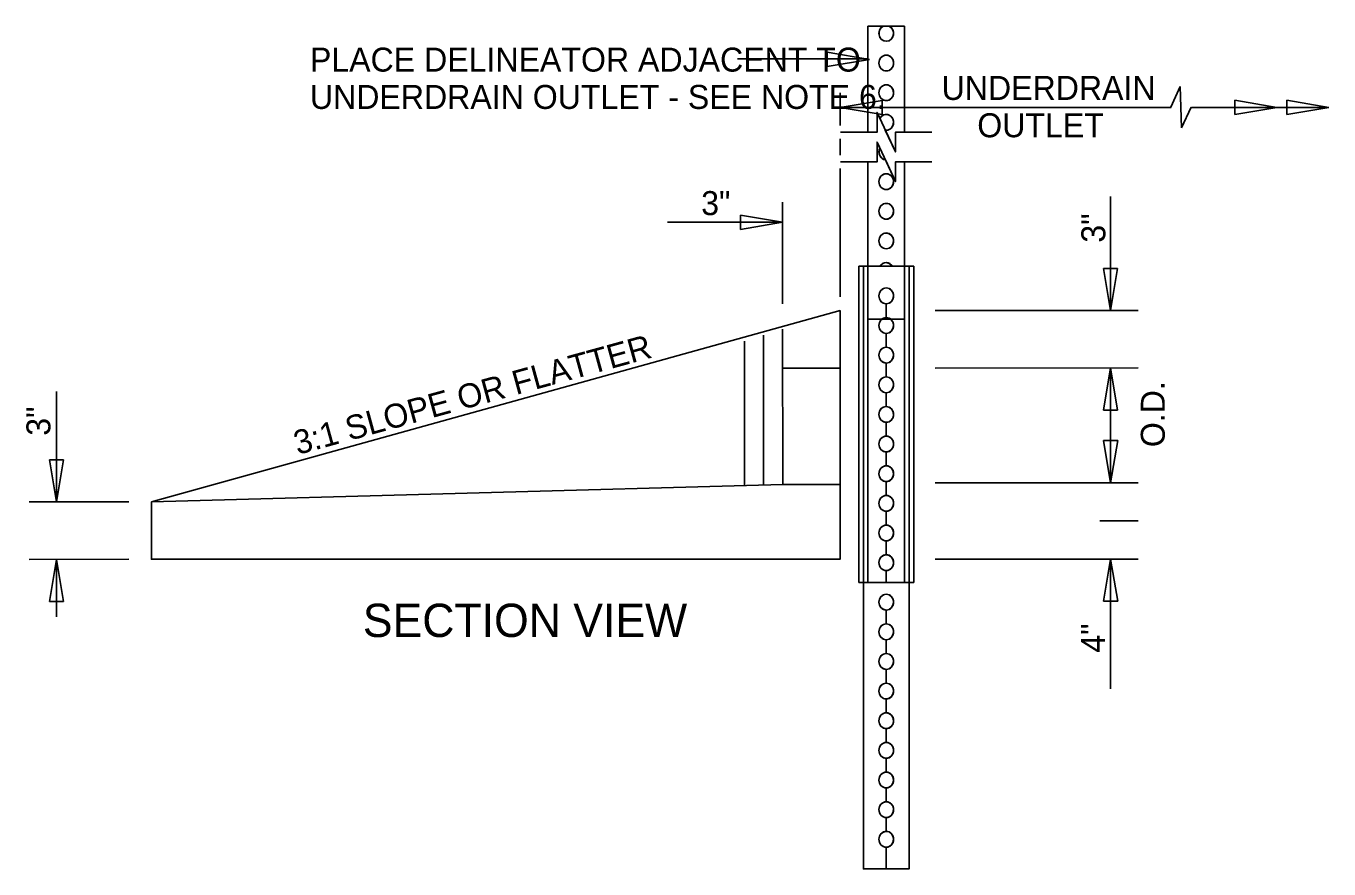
# Model space of a CAD drawing. Extents: x 1.3 to 16.3, y 0.6 to 10.4.
# Drawn here: x 1.597 to 6.484, y 7.231 to 10.393 of the extents above; entities that cross this region are included whole.
import ezdxf

# ---------------------------------------------------------------- set-up
doc = ezdxf.new("R2010")
doc.units = 0
for name, color, linetype in [('SD_P_Dimension Lines', 7, 'Continuous'), ('SD_P_Dimension Text', 7, 'Continuous'), ('SD_P_Prop Hidden Lines', 7, 'Continuous'), ('SD_P_Prop Object Lines', 7, 'Continuous'), ('SD_P_Shading', 7, 'Continuous'), ('SD_P_Subtitles', 7, 'Continuous')]:
    doc.layers.add(name, color=color, linetype=linetype)

msp = doc.modelspace()

# ---------------------------------------------------------------- linework, layer by layer
at = {"layer": 'SD_P_Dimension Lines'}
for p, q in [((4.7549, 10.2696), (4.2658, 10.2695)), ((4.6022, 10.2946), (4.6021, 10.2414)), ((4.6021, 10.2414), (4.7604, 10.2677)), ((4.7604, 10.2677), (4.6022, 10.2946)), ((5.891, 10.0885), (5.9263, 10.1659)), ((5.9263, 10.1659), (5.9306, 10.011)), ((4.65, 10.0196), (4.65, 10.142)), ((4.8083, 10.1142), (4.65, 10.0876)), ((4.65, 10.0876), (5.8926, 10.0879)), ((4.65, 10.0876), (4.8083, 10.061)), ((4.8083, 10.061), (4.8083, 10.1142)), ((5.9306, 10.011), (5.9668, 10.0885)), ((5.9687, 10.0877), (6.4839, 10.0878)), ((6.2888, 10.0878), (6.1306, 10.1144)), ((6.1306, 10.1144), (6.1306, 10.0612)), ((6.1306, 10.0612), (6.2888, 10.0878)), ((6.4839, 10.0879), (6.3256, 10.1144)), ((6.3256, 10.1144), (6.3256, 10.0613)), ((6.3256, 10.0613), (6.4839, 10.0879)), ((4.65, 9.9084), (4.65, 9.9696)), ((4.6501, 9.377), (4.65, 9.8584)), ((4.4349, 9.3504), (4.4348, 9.7321)), ((5.6647, 9.7537), (5.6648, 9.3254)), ((4.4347, 9.6569), (4.2765, 9.6835)), ((4.2765, 9.6835), (4.2765, 9.6303)), ((4.0035, 9.6568), (4.4347, 9.6569)), ((4.2765, 9.6303), (4.4347, 9.6569)), ((5.6382, 9.4836), (5.6648, 9.3254)), ((5.6914, 9.4836), (5.6382, 9.4836)), ((5.6648, 9.3254), (5.6914, 9.4836)), ((5.0063, 9.3252), (5.7681, 9.3254)), ((5.0063, 9.11), (5.7681, 9.1102)), ((5.6648, 9.1101), (5.6382, 8.9519)), ((5.6648, 9.1101), (5.6649, 8.6797)), ((5.6914, 8.9519), (5.6648, 9.1101)), ((1.7113, 9.0215), (1.7114, 8.6074)), ((5.6382, 8.9519), (5.6914, 8.9519)), ((5.6384, 8.8379), (5.6649, 8.6797)), ((5.6915, 8.8379), (5.6384, 8.8379)), ((5.6649, 8.6797), (5.6915, 8.8379)), ((1.6849, 8.7657), (1.7115, 8.6075)), ((1.738, 8.7657), (1.6849, 8.7657)), ((1.7115, 8.6075), (1.738, 8.7657)), ((5.0063, 8.6795), (5.7682, 8.6797)), ((1.6081, 8.6074), (1.9826, 8.6075)), ((5.7682, 8.5363), (5.6249, 8.5363)), ((1.6082, 8.3922), (1.9827, 8.3923)), ((1.7114, 8.3922), (1.6849, 8.2339)), ((1.738, 8.234), (1.7114, 8.3922)), ((1.7115, 8.3922), (1.7115, 8.177)), ((5.0063, 8.3929), (5.7683, 8.393)), ((5.6649, 8.3929), (5.6383, 8.2347)), ((5.6915, 8.2347), (5.6649, 8.3929)), ((5.665, 8.393), (5.6651, 7.9063)), ((1.6849, 8.2339), (1.738, 8.234)), ((5.6383, 8.2347), (5.6915, 8.2347))]:
    msp.add_line(p, q, dxfattribs=at)
at = {"layer": 'SD_P_Prop Hidden Lines'}
for p, q in [((4.7378, 8.3057), (4.7378, 9.492)), ((4.7549, 9.492), (4.7549, 8.3057)), ((4.892, 8.3057), (4.892, 9.492)), ((4.9091, 9.492), (4.9091, 8.3057)), ((4.7549, 9.2934), (4.892, 9.2934)), ((4.435, 8.6735), (4.4349, 9.2564)), ((4.2916, 8.6695), (4.2915, 9.2106)), ((4.3633, 8.6715), (4.3632, 9.2335)), ((4.435, 9.1099), (4.6502, 9.11)), ((2.0675, 8.6075), (4.435, 8.6735)), ((4.435, 8.6735), (4.6503, 8.6735))]:
    msp.add_line(p, q, dxfattribs=at)
at = {"layer": 'SD_P_Prop Object Lines'}
for p, q in [((4.7549, 10.393), (4.7549, 9.9946)), ((4.7549, 10.393), (4.892, 10.393)), ((4.8334, 10.393), (4.8135, 10.393)), ((4.892, 9.9946), (4.892, 10.393)), ((4.7892, 9.9946), (4.7892, 10.0688)), ((4.7892, 10.0688), (4.8577, 9.9205)), ((4.6521, 9.9946), (4.7892, 9.9946)), ((4.8577, 9.9205), (4.8577, 9.9946)), ((4.8577, 9.9946), (4.9948, 9.9946)), ((4.7892, 9.9576), (4.8577, 9.8093)), ((4.7892, 9.8834), (4.7892, 9.9576)), ((4.6521, 9.8834), (4.7892, 9.8834)), ((4.7549, 9.8834), (4.7549, 9.492)), ((4.8577, 9.8093), (4.8577, 9.8834)), ((4.8577, 9.8834), (4.9948, 9.8834)), ((4.892, 9.492), (4.892, 9.8834)), ((4.7207, 9.492), (4.9263, 9.492)), ((4.7207, 9.492), (4.7207, 8.3057)), ((4.8006, 9.492), (4.8463, 9.492)), ((4.9263, 9.492), (4.9263, 8.3057)), ((4.6501, 9.3252), (2.0675, 8.6075)), ((4.6503, 8.3928), (4.6501, 9.3252)), ((2.0675, 8.3923), (2.0675, 8.6075)), ((2.0675, 8.3923), (4.6503, 8.3928)), ((4.7207, 8.3057), (4.9263, 8.3057)), ((4.7378, 7.2306), (4.7378, 8.3057)), ((4.9091, 7.2306), (4.9091, 8.3057)), ((4.7378, 7.2306), (4.9091, 7.2306))]:
    msp.add_line(p, q, dxfattribs=at)
for centre, start_param, end_param in [((4.8235, 10.3654), 0.370546, 5.912639), ((4.8235, 10.0317), 3.01204, 7.334836), ((4.8235, 9.9205), 1.05165, 3.017238), ((4.8235, 9.9205), 1.05165, 3.017238), ((4.8235, 9.4756), 5.296933, 7.269438)]:
    msp.add_ellipse(centre, major_axis=(0, 0.0297), ratio=0.924317, start_param=start_param, end_param=end_param, dxfattribs=at)
for centre in [(4.8235, 10.2541), (4.8235, 10.1429), (4.8235, 9.8093), (4.8235, 9.6981), (4.8235, 9.5869), (4.8235, 9.3808), (4.8235, 9.2696), (4.8235, 9.1584), (4.8235, 9.0471), (4.8235, 8.9359), (4.8235, 8.8247), (4.8235, 8.7135), (4.8235, 8.6023), (4.8235, 8.4911), (4.8235, 8.3799), (4.8235, 8.2316), (4.8235, 8.1204), (4.8235, 8.0091), (4.8235, 7.8979), (4.8235, 7.7867), (4.8235, 7.6755), (4.8235, 7.5643), (4.8235, 7.4531), (4.8235, 7.3419)]:
    msp.add_ellipse(centre, major_axis=(0, 0.0297), ratio=0.924317, dxfattribs=at)
at = {"layer": 'SD_P_Shading'}
for p, q in [((4.814, 10.393), (4.7549, 10.393)), ((4.892, 10.393), (4.8331, 10.393)), ((4.7549, 9.492), (4.8011, 9.492)), ((4.8457, 9.492), (4.892, 9.492))]:
    msp.add_line(p, q, dxfattribs=at)
for points in [[(4.7549, 10.393), (4.7549, 9.9946), (4.7892, 9.9946), (4.7892, 10.0688), (4.7997, 10.0464), (4.8044, 10.053), (4.8134, 10.0593), (4.8234, 10.0614), (4.8341, 10.059), (4.8416, 10.0539), (4.848, 10.0448), (4.8506, 10.0358), (4.8494, 10.0221), (4.8448, 10.0132), (4.8365, 10.0057), (4.8288, 10.0026), (4.8199, 10.0023), (4.8577, 9.9205), (4.8577, 9.9946), (4.892, 9.9946), (4.892, 10.393)], [(4.8331, 10.393), (4.8337, 10.3929), (4.8432, 10.3859), (4.8489, 10.3764), (4.8509, 10.3654), (4.8487, 10.3537), (4.8432, 10.3448), (4.834, 10.338), (4.8235, 10.3357), (4.8119, 10.3385), (4.8037, 10.3448), (4.7979, 10.3545), (4.796, 10.3654), (4.7983, 10.3771), (4.8037, 10.3859), (4.8131, 10.3928), (4.814, 10.393)], [(4.8127, 10.2268), (4.8037, 10.2336), (4.7978, 10.2437), (4.796, 10.2541), (4.7984, 10.2661), (4.8037, 10.2747), (4.8133, 10.2817), (4.8235, 10.2838), (4.8342, 10.2814), (4.8432, 10.2747), (4.8488, 10.2654), (4.8509, 10.2541), (4.8488, 10.2428), (4.8432, 10.2336), (4.834, 10.2267), (4.8235, 10.2245), (4.8127, 10.2268)], [(4.8121, 10.1159), (4.8037, 10.1224), (4.7978, 10.1325), (4.796, 10.1429), (4.7982, 10.1544), (4.8037, 10.1635), (4.813, 10.1704), (4.8235, 10.1726), (4.8345, 10.1701), (4.8432, 10.1635), (4.8486, 10.1546), (4.8509, 10.1429), (4.8488, 10.1316), (4.8432, 10.1224), (4.8337, 10.1154), (4.8235, 10.1133), (4.8121, 10.1159)], [(4.892, 9.492), (4.892, 9.8834), (4.8577, 9.8834), (4.8577, 9.8093), (4.8201, 9.8911), (4.8128, 9.8932), (4.8053, 9.8983), (4.7989, 9.9074), (4.7963, 9.9165), (4.7975, 9.9302), (4.7997, 9.9352), (4.7892, 9.9576), (4.7892, 9.8834), (4.7549, 9.8834), (4.7549, 9.492)], [(4.8348, 9.8363), (4.8432, 9.8298), (4.8491, 9.8198), (4.8509, 9.8093), (4.8487, 9.7978), (4.8432, 9.7887), (4.8339, 9.7819), (4.8235, 9.7796), (4.8124, 9.7821), (4.8037, 9.7887), (4.7983, 9.7976), (4.796, 9.8093), (4.7981, 9.8206), (4.8037, 9.8298), (4.8132, 9.8368), (4.8235, 9.8389), (4.8348, 9.8363)], [(4.8342, 9.7254), (4.8432, 9.7186), (4.8491, 9.7085), (4.8509, 9.6981), (4.8485, 9.6861), (4.8432, 9.6775), (4.8336, 9.6705), (4.8235, 9.6684), (4.8127, 9.6708), (4.8037, 9.6775), (4.7981, 9.6868), (4.796, 9.6981), (4.7981, 9.7094), (4.8037, 9.7186), (4.813, 9.7255), (4.8235, 9.7277), (4.8342, 9.7254)], [(4.835, 9.6137), (4.8432, 9.6074), (4.849, 9.5977), (4.8509, 9.5869), (4.8486, 9.5751), (4.8432, 9.5663), (4.8338, 9.5594), (4.8235, 9.5572), (4.8133, 9.5593), (4.8037, 9.5663), (4.798, 9.5758), (4.796, 9.5869), (4.7983, 9.5985), (4.8037, 9.6074), (4.8129, 9.6142), (4.8235, 9.6165), (4.835, 9.6137)], [(4.8011, 9.492), (4.8037, 9.4962), (4.8125, 9.5028), (4.8235, 9.5053), (4.835, 9.5026), (4.8432, 9.4962), (4.8457, 9.492)]]:
    msp.add_lwpolyline(points, dxfattribs=at)
for points in [[(4.7207, 9.492), (4.9263, 9.492), (4.9263, 8.3057), (4.8235, 8.3057), (4.8235, 8.3502), (4.8124, 8.3527), (4.8037, 8.3593), (4.7979, 8.3691), (4.796, 8.3799), (4.7981, 8.3911), (4.8037, 8.4004), (4.8126, 8.4071), (4.8235, 8.4095), (4.8235, 8.4614), (4.8344, 8.4639), (4.8432, 8.4705), (4.8486, 8.4793), (4.8509, 8.4911), (4.8487, 8.5026), (4.8432, 8.5116), (4.8339, 8.5185), (4.8235, 8.5207), (4.8235, 8.5726), (4.8353, 8.5755), (4.8432, 8.5817), (4.8486, 8.5904), (4.8509, 8.6023), (4.8488, 8.6137), (4.8432, 8.6228), (4.8342, 8.6296), (4.8235, 8.6319), (4.8235, 8.6838), (4.8349, 8.6866), (4.8432, 8.6929), (4.8487, 8.7019), (4.8509, 8.7135), (4.8487, 8.725), (4.8432, 8.7341), (4.8349, 8.7404), (4.8235, 8.7432), (4.8235, 8.7951), (4.8345, 8.7976), (4.8432, 8.8042), (4.8492, 8.8146), (4.8509, 8.8247), (4.8491, 8.8352), (4.8432, 8.8453), (4.8342, 8.852), (4.8235, 8.8544), (4.8235, 8.9063), (4.8343, 8.9087), (4.8432, 8.9154), (4.8488, 8.9245), (4.8509, 8.9359), (4.8485, 8.948), (4.8432, 8.9565), (4.8337, 8.9634), (4.8235, 8.9656), (4.8235, 9.0175), (4.8345, 9.02), (4.8432, 9.0266), (4.8487, 9.0356), (4.8509, 9.0471), (4.8488, 9.0584), (4.8432, 9.0677), (4.8342, 9.0744), (4.8235, 9.0768), (4.8235, 9.1287), (4.8342, 9.1311), (4.8432, 9.1378), (4.8486, 9.1467), (4.8509, 9.1584), (4.8491, 9.1688), (4.8432, 9.1789), (4.834, 9.1857), (4.8235, 9.188), (4.8235, 9.2399), (4.8342, 9.2423), (4.8432, 9.249), (4.8487, 9.2581), (4.8509, 9.2696), (4.8488, 9.2808), (4.8432, 9.2901), (4.8344, 9.2968), (4.8235, 9.2992), (4.8235, 9.3511), (4.8344, 9.3536), (4.8432, 9.3602), (4.8486, 9.3689), (4.8509, 9.3808), (4.8492, 9.3911), (4.8432, 9.4013), (4.834, 9.4082), (4.8235, 9.4105), (4.813, 9.4082), (4.8037, 9.4013), (4.7982, 9.3923), (4.796, 9.3808), (4.7982, 9.3692), (4.8037, 9.3602), (4.8119, 9.3539), (4.8235, 9.3511), (4.8235, 9.2992), (4.813, 9.297), (4.8037, 9.2901), (4.7982, 9.2811), (4.796, 9.2696), (4.7985, 9.2573), (4.8037, 9.249), (4.8129, 9.2422), (4.8235, 9.2399), (4.8235, 9.188), (4.8131, 9.1858), (4.8037, 9.1789), (4.798, 9.1693), (4.796, 9.1584), (4.7981, 9.1471), (4.8037, 9.1378), (4.8121, 9.1314), (4.8235, 9.1287), (4.8235, 9.0768), (4.8131, 9.0746), (4.8037, 9.0677), (4.7985, 9.0595), (4.796, 9.0471), (4.798, 9.0361), (4.8037, 9.0266), (4.8127, 9.0199), (4.8235, 9.0175), (4.8235, 8.9656), (4.8125, 8.9631), (4.8037, 8.9565), (4.7983, 8.9477), (4.796, 8.9359), (4.798, 8.9248), (4.8037, 8.9154), (4.8116, 8.9092), (4.8235, 8.9063), (4.8235, 8.8544), (4.8128, 8.852), (4.8037, 8.8453), (4.7984, 8.8367), (4.796, 8.8247), (4.7979, 8.8141), (4.8037, 8.8042), (4.8119, 8.7978), (4.8235, 8.7951), (4.8235, 8.7432), (4.8127, 8.7408), (4.8037, 8.7341), (4.798, 8.7244), (4.796, 8.7135), (4.7984, 8.7015), (4.8037, 8.6929), (4.8124, 8.6863), (4.8235, 8.6838), (4.8235, 8.6319), (4.8131, 8.6298), (4.8037, 8.6228), (4.7984, 8.6144), (4.796, 8.6023), (4.7979, 8.5916), (4.8037, 8.5817), (4.8123, 8.5752), (4.8235, 8.5726), (4.8235, 8.5207), (4.8129, 8.5184), (4.8037, 8.5116), (4.798, 8.5021), (4.796, 8.4911), (4.7979, 8.4804), (4.8037, 8.4705), (4.812, 8.4642), (4.8235, 8.4614), (4.8235, 8.4095), (4.8341, 8.4072), (4.8432, 8.4004), (4.8485, 8.3919), (4.8509, 8.3799), (4.8492, 8.3697), (4.8432, 8.3593), (4.835, 8.3529), (4.8235, 8.3502), (4.8235, 8.3057), (4.7207, 8.3057)], [(2.0675, 8.6075), (4.6501, 9.3252), (4.6503, 8.3928), (2.0675, 8.3923)], [(4.7378, 8.3057), (4.9091, 8.3057), (4.9091, 7.2306), (4.8235, 7.2306), (4.8235, 7.3122), (4.8344, 7.3147), (4.8432, 7.3213), (4.8486, 7.3301), (4.8509, 7.3419), (4.8487, 7.3534), (4.8432, 7.3624), (4.8339, 7.3693), (4.8235, 7.3715), (4.8235, 7.4234), (4.8353, 7.4263), (4.8432, 7.4325), (4.8486, 7.4412), (4.8509, 7.4531), (4.8488, 7.4644), (4.8432, 7.4736), (4.8342, 7.4804), (4.8235, 7.4827), (4.8235, 7.5346), (4.8349, 7.5374), (4.8432, 7.5437), (4.8487, 7.5526), (4.8509, 7.5643), (4.8487, 7.5758), (4.8432, 7.5848), (4.8349, 7.5912), (4.8235, 7.5939), (4.8235, 7.6458), (4.8345, 7.6484), (4.8432, 7.6549), (4.8492, 7.6654), (4.8509, 7.6755), (4.8491, 7.6859), (4.8432, 7.6961), (4.8342, 7.7028), (4.8235, 7.7052), (4.8235, 7.7571), (4.8343, 7.7595), (4.8432, 7.7662), (4.8488, 7.7753), (4.8509, 7.7867), (4.8485, 7.7988), (4.8432, 7.8073), (4.8337, 7.8142), (4.8235, 7.8164), (4.8235, 7.8683), (4.8345, 7.8708), (4.8432, 7.8774), (4.8487, 7.8863), (4.8509, 7.8979), (4.8488, 7.9092), (4.8432, 7.9185), (4.8342, 7.9252), (4.8235, 7.9276), (4.8235, 7.9795), (4.8342, 7.9819), (4.8432, 7.9886), (4.8486, 7.9974), (4.8509, 8.0091), (4.8491, 8.0196), (4.8432, 8.0297), (4.834, 8.0365), (4.8235, 8.0388), (4.8235, 8.0907), (4.8342, 8.0931), (4.8432, 8.0998), (4.8487, 8.1088), (4.8509, 8.1204), (4.8488, 8.1316), (4.8432, 8.1409), (4.8344, 8.1475), (4.8235, 8.15), (4.8235, 8.2019), (4.8344, 8.2044), (4.8432, 8.211), (4.8486, 8.2197), (4.8509, 8.2316), (4.8492, 8.2419), (4.8432, 8.2521), (4.834, 8.259), (4.8235, 8.2612), (4.813, 8.259), (4.8037, 8.2521), (4.7982, 8.243), (4.796, 8.2316), (4.7982, 8.2199), (4.8037, 8.211), (4.8119, 8.2047), (4.8235, 8.2019), (4.8235, 8.15), (4.813, 8.1478), (4.8037, 8.1409), (4.7982, 8.1319), (4.796, 8.1204), (4.7985, 8.1081), (4.8037, 8.0998), (4.8129, 8.093), (4.8235, 8.0907), (4.8235, 8.0388), (4.8131, 8.0366), (4.8037, 8.0297), (4.798, 8.0201), (4.796, 8.0091), (4.7981, 7.9979), (4.8037, 7.9886), (4.8121, 7.9821), (4.8235, 7.9795), (4.8235, 7.9276), (4.8131, 7.9254), (4.8037, 7.9185), (4.7985, 7.9102), (4.796, 7.8979), (4.798, 7.8869), (4.8037, 7.8774), (4.8127, 7.8707), (4.8235, 7.8683), (4.8235, 7.8164), (4.8125, 7.8139), (4.8037, 7.8073), (4.7983, 7.7985), (4.796, 7.7867), (4.798, 7.7756), (4.8037, 7.7662), (4.8116, 7.76), (4.8235, 7.7571), (4.8235, 7.7052), (4.8128, 7.7028), (4.8037, 7.6961), (4.7984, 7.6875), (4.796, 7.6755), (4.7979, 7.6649), (4.8037, 7.6549), (4.8119, 7.6486), (4.8235, 7.6458), (4.8235, 7.5939), (4.8127, 7.5916), (4.8037, 7.5848), (4.798, 7.5752), (4.796, 7.5643), (4.7984, 7.5523), (4.8037, 7.5437), (4.8124, 7.5371), (4.8235, 7.5346), (4.8235, 7.4827), (4.8131, 7.4805), (4.8037, 7.4736), (4.7984, 7.4652), (4.796, 7.4531), (4.7979, 7.4424), (4.8037, 7.4325), (4.8123, 7.426), (4.8235, 7.4234), (4.8235, 7.3715), (4.8129, 7.3692), (4.8037, 7.3624), (4.798, 7.3528), (4.796, 7.3419), (4.7979, 7.3311), (4.8037, 7.3213), (4.812, 7.3149), (4.8235, 7.3122), (4.8235, 7.2306), (4.7378, 7.2306)]]:
    msp.add_lwpolyline(points, close=True, dxfattribs=at)

# ---------------------------------------------------------------- texts
at = {"layer": 'SD_P_Dimension Text'}
for s, p in [('PLACE DELINEATOR ADJACENT TO', (2.6618, 10.2221)), ('UNDERDRAIN OUTLET - SEE NOTE 6.', (2.6618, 10.0821))]:
    msp.add_text(s, height=0.09, dxfattribs=at).set_placement(p)
for s, rotation, p in [('UNDERDRAIN', 0.0103, (5.0312, 10.1158)), ('OUTLET', 0.0103, (5.1649, 9.9758)), ('3"', 0.0103, (4.1293, 9.6837)), ('3"', 90.0103, (5.6452, 9.5803)), ('3:1 SLOPE OR FLATTER', 15.3605, (2.6155, 8.7836)), ('O.D.', 90.0103, (5.8682, 8.8131)), ('3"', 90.0103, (1.6884, 8.8559)), ('4"', 90.0103, (5.6437, 8.0419))]:
    msp.add_text(s, height=0.09, rotation=rotation, dxfattribs=at).set_placement(p)
at = {"layer": 'SD_P_Subtitles'}
msp.add_text('SECTION VIEW', height=0.125, rotation=0.0103, dxfattribs=at).set_placement((2.8602, 8.1008))

doc.saveas('drawing.dxf')
